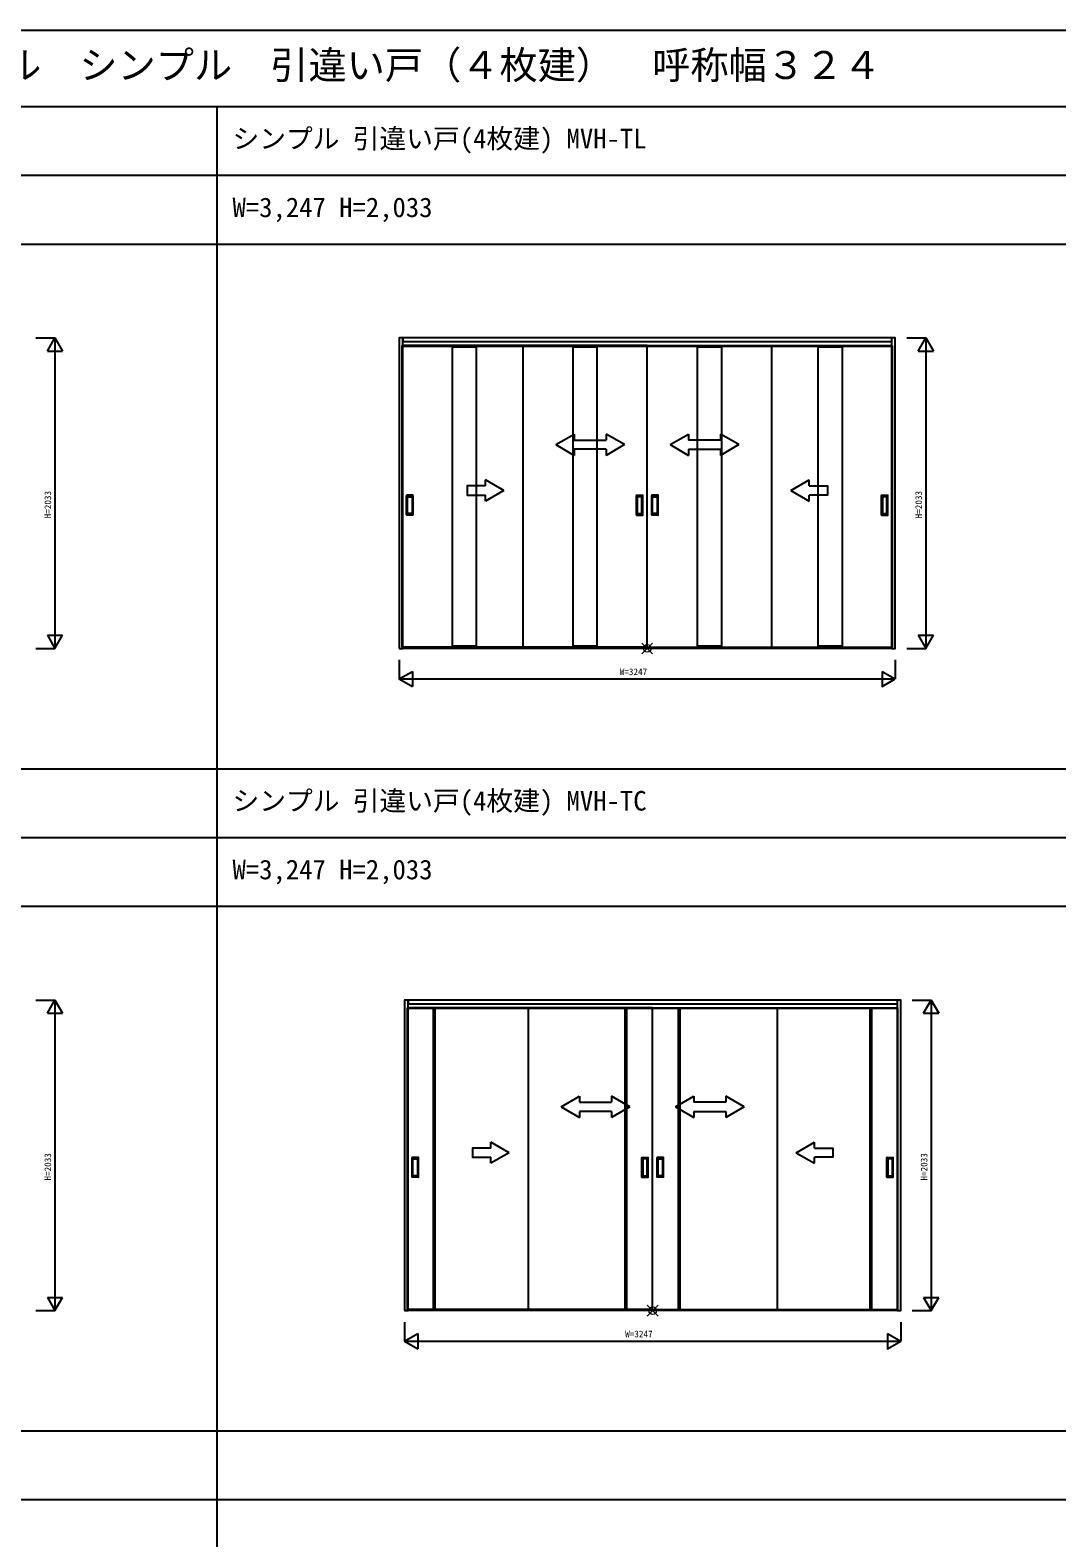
# Model space of a CAD drawing. Units: millimetres, scale not verified. Extents: x -14341 to 14340, y -10000 to 10000.
# Drawn here: x -4165 to 2555, y 130 to 10000 of the extents above; entities that cross this region are included whole.
import ezdxf
from ezdxf.enums import TextEntityAlignment as Align

# ---------------------------------------------------------------- set-up
doc = ezdxf.new("R2010")
doc.units = ezdxf.units.MM
doc.header["$LTSCALE"] = 50
for name, color, linetype in [('0-0_0', 7, 'Continuous'), ('0-1_YKK_A1', 4, 'Continuous'), ('0-4_YKK_F1', 7, 'Continuous'), ('0-6_YKK_N1', 2, 'Continuous')]:
    doc.layers.add(name, color=color, linetype=linetype)
doc.layers.add('0-5_YKK_IN', color=1, linetype='Continuous', lineweight=18)
doc.styles.add('ＭＳ ゴシック', font='')
doc.styles.get('ＭＳ ゴシック').set_extended_font_data('MS Gothic')

msp = doc.modelspace()

# ---------------------------------------------------------------- linework, layer by layer
at = {"layer": '0-1_YKK_A1'}
for p, q in [((-1730.16, 5960.6), (-1730.16, 7935.6)), ((-126.16, 7935.6), (-1730.16, 7935.6)), ((-1725.66, 7961.6), (1473.34, 7961.6)), ((-1725.66, 7931.6), (1473.34, 7931.6)), ((-1403.16, 7935.6), (-1403.16, 5960.6)), ((-1243.16, 7925.6), (-1403.16, 7925.6)), ((-1243.16, 5960.6), (-1243.16, 7935.6)), ((-940.16, 7935.6), (-940.16, 5960.6)), ((-613.16, 7935.6), (-613.16, 5960.6)), ((-453.16, 7925.6), (-613.16, 7925.6)), ((-453.16, 5960.6), (-453.16, 7935.6)), ((-126.16, 5960.6), (-126.16, 7935.6)), ((-126.16, 7935.6), (1477.84, 7935.6)), ((200.84, 7935.6), (200.84, 5960.6)), ((360.84, 7925.6), (200.84, 7925.6)), ((360.84, 5960.6), (360.84, 7935.6)), ((687.84, 7935.6), (687.84, 5960.6)), ((990.84, 7935.6), (990.84, 5960.6)), ((1150.84, 7925.6), (990.84, 7925.6)), ((1150.84, 5960.6), (1150.84, 7935.6)), ((1477.84, 5960.6), (1477.84, 7935.6)), ((-725.66, 7286.55), (-605.66, 7355.83)), ((-605.66, 7355.83), (-605.66, 7316.55)), ((-605.66, 7316.55), (-395.66, 7316.55)), ((-395.66, 7355.83), (-395.66, 7316.55)), ((-275.66, 7286.55), (-395.66, 7355.83)), ((23.34, 7286.55), (143.34, 7355.83)), ((143.34, 7355.83), (143.34, 7316.55)), ((353.34, 7316.55), (143.34, 7316.55)), ((353.34, 7355.83), (353.34, 7316.55)), ((473.34, 7286.55), (353.34, 7355.83)), ((-725.66, 7286.55), (-605.66, 7216.55)), ((-605.66, 7256.55), (-605.66, 7216.55)), ((-395.66, 7256.55), (-605.66, 7256.55)), ((-275.66, 7286.55), (-395.66, 7216.55)), ((-395.66, 7256.55), (-395.66, 7216.55)), ((23.34, 7286.55), (143.34, 7216.55)), ((143.34, 7256.55), (353.34, 7256.55)), ((143.34, 7256.55), (143.34, 7216.55)), ((473.34, 7286.55), (353.34, 7216.55)), ((353.34, 7256.55), (353.34, 7216.55)), ((-1065.15, 6986.55), (-1185.15, 7055.83)), ((-1185.15, 7016.55), (-1185.15, 7055.83)), ((812.84, 6986.55), (932.84, 7055.83)), ((932.84, 7016.55), (932.84, 7055.83)), ((-1701.16, 6826.6), (-1701.16, 6954.6)), ((-1660.16, 6955.6), (-1700.16, 6955.6)), ((-1695.16, 6836.6), (-1695.16, 6944.6)), ((-1694.16, 6945.6), (-1666.16, 6945.6)), ((-1665.16, 6944.6), (-1665.16, 6836.6)), ((-1659.16, 6826.6), (-1659.16, 6954.6)), ((-1065.15, 6986.55), (-1185.15, 6917.27)), ((-1185.15, 6917.27), (-1185.15, 6956.55)), ((-197.16, 6826.6), (-197.16, 6954.6)), ((-196.16, 6955.6), (-156.16, 6955.6)), ((-191.16, 6944.6), (-191.16, 6836.6)), ((-162.16, 6945.6), (-190.16, 6945.6)), ((-161.16, 6836.6), (-161.16, 6944.6)), ((-155.16, 6826.6), (-155.16, 6954.6)), ((-97.16, 6826.6), (-97.16, 6954.6)), ((-56.16, 6955.6), (-96.16, 6955.6)), ((-91.16, 6836.6), (-91.16, 6944.6)), ((-90.16, 6945.6), (-62.16, 6945.6)), ((-61.16, 6944.6), (-61.16, 6836.6)), ((-55.16, 6826.6), (-55.16, 6954.6)), ((812.84, 6986.55), (932.84, 6917.27)), ((932.84, 6917.27), (932.84, 6956.55)), ((1406.84, 6826.6), (1406.84, 6954.6)), ((1407.84, 6955.6), (1447.84, 6955.6)), ((1412.84, 6944.6), (1412.84, 6836.6)), ((1441.84, 6945.6), (1413.84, 6945.6)), ((1442.84, 6836.6), (1442.84, 6944.6)), ((1448.84, 6826.6), (1448.84, 6954.6)), ((-1660.16, 6825.6), (-1700.16, 6825.6)), ((-1666.16, 6835.6), (-1694.16, 6835.6)), ((-196.16, 6825.6), (-156.16, 6825.6)), ((-190.16, 6835.6), (-162.16, 6835.6)), ((-56.16, 6825.6), (-96.16, 6825.6)), ((-62.16, 6835.6), (-90.16, 6835.6)), ((1407.84, 6825.6), (1447.84, 6825.6)), ((1413.84, 6835.6), (1441.84, 6835.6)), ((-126.16, 5960.6), (-1730.16, 5960.6)), ((1473.34, 5956.6), (-1725.66, 5956.6)), ((1473.34, 5952.6), (-1725.66, 5952.6)), ((-1403.16, 5970.6), (-1243.16, 5970.6)), ((-613.16, 5970.6), (-453.16, 5970.6)), ((-126.16, 5960.6), (1477.84, 5960.6)), ((200.84, 5970.6), (360.84, 5970.6)), ((990.84, 5970.6), (1150.84, 5970.6)), ((-1694.8, 1625.6), (-1694.8, 3600.6)), ((-90.8, 3600.6), (-1694.8, 3600.6)), ((-1690.3, 3626.6), (1508.7, 3626.6)), ((-1690.3, 3596.6), (1508.7, 3596.6)), ((-1524.8, 1625.6), (-1524.8, 3600.6)), ((-1514.8, 1625.6), (-1514.8, 3600.6)), ((-904.8, 3600.6), (-904.8, 1625.6)), ((-270.8, 1625.6), (-270.8, 3600.6)), ((-260.8, 1625.6), (-260.8, 3600.6)), ((-90.8, 1625.6), (-90.8, 3600.6)), ((-90.8, 3600.6), (1513.2, 3600.6)), ((79.2, 1625.6), (79.2, 3600.6)), ((89.2, 1625.6), (89.2, 3600.6)), ((723.2, 3600.6), (723.2, 1625.6)), ((1333.2, 1625.6), (1333.2, 3600.6)), ((1343.2, 1625.6), (1343.2, 3600.6)), ((1513.2, 1625.6), (1513.2, 3600.6)), ((-690.3, 2951.55), (-570.3, 3020.83)), ((-570.3, 3020.83), (-570.3, 2981.55)), ((-570.3, 2981.55), (-360.3, 2981.55)), ((-360.3, 3020.83), (-360.3, 2981.55)), ((-240.3, 2951.55), (-360.3, 3020.83)), ((58.7, 2951.55), (178.7, 3020.83)), ((178.7, 3020.83), (178.7, 2981.55)), ((388.7, 2981.55), (178.7, 2981.55)), ((388.7, 3020.83), (388.7, 2981.55)), ((508.7, 2951.55), (388.7, 3020.83)), ((-690.3, 2951.55), (-570.3, 2881.55)), ((-570.3, 2921.55), (-570.3, 2881.55)), ((-360.3, 2921.55), (-570.3, 2921.55)), ((-240.3, 2951.55), (-360.3, 2881.55)), ((-360.3, 2921.55), (-360.3, 2881.55)), ((58.7, 2951.55), (178.7, 2881.55)), ((178.7, 2921.55), (388.7, 2921.55)), ((178.7, 2921.55), (178.7, 2881.55)), ((508.7, 2951.55), (388.7, 2881.55)), ((388.7, 2921.55), (388.7, 2881.55)), ((-1029.8, 2651.55), (-1149.8, 2720.83)), ((-1149.8, 2681.55), (-1149.8, 2720.83)), ((848.2, 2651.55), (968.2, 2720.83)), ((968.2, 2681.55), (968.2, 2720.83)), ((-1665.8, 2491.6), (-1665.8, 2619.6)), ((-1624.8, 2620.6), (-1664.8, 2620.6)), ((-1659.8, 2501.6), (-1659.8, 2609.6)), ((-1658.8, 2610.6), (-1630.8, 2610.6)), ((-1629.8, 2609.6), (-1629.8, 2501.6)), ((-1623.8, 2491.6), (-1623.8, 2619.6)), ((-1029.8, 2651.55), (-1149.8, 2582.27)), ((-1149.8, 2582.27), (-1149.8, 2621.55)), ((-161.8, 2491.6), (-161.8, 2619.6)), ((-160.8, 2620.6), (-120.8, 2620.6)), ((-155.8, 2609.6), (-155.8, 2501.6)), ((-126.8, 2610.6), (-154.8, 2610.6)), ((-125.8, 2501.6), (-125.8, 2609.6)), ((-119.8, 2491.6), (-119.8, 2619.6)), ((-61.8, 2491.6), (-61.8, 2619.6)), ((-20.8, 2620.6), (-60.8, 2620.6)), ((-55.8, 2501.6), (-55.8, 2609.6)), ((-54.8, 2610.6), (-26.8, 2610.6)), ((-25.8, 2609.6), (-25.8, 2501.6)), ((-19.8, 2491.6), (-19.8, 2619.6)), ((848.2, 2651.55), (968.2, 2582.27)), ((968.2, 2582.27), (968.2, 2621.55)), ((1442.2, 2491.6), (1442.2, 2619.6)), ((1443.2, 2620.6), (1483.2, 2620.6)), ((1448.2, 2609.6), (1448.2, 2501.6)), ((1477.2, 2610.6), (1449.2, 2610.6)), ((1478.2, 2501.6), (1478.2, 2609.6)), ((1484.2, 2491.6), (1484.2, 2619.6)), ((-1624.8, 2490.6), (-1664.8, 2490.6)), ((-1630.8, 2500.6), (-1658.8, 2500.6)), ((-160.8, 2490.6), (-120.8, 2490.6)), ((-154.8, 2500.6), (-126.8, 2500.6)), ((-20.8, 2490.6), (-60.8, 2490.6)), ((-26.8, 2500.6), (-54.8, 2500.6)), ((1443.2, 2490.6), (1483.2, 2490.6)), ((1449.2, 2500.6), (1477.2, 2500.6)), ((-90.8, 1625.6), (-1694.8, 1625.6)), ((1508.7, 1621.6), (-1690.3, 1621.6)), ((1508.7, 1617.6), (-1690.3, 1617.6)), ((-90.8, 1625.6), (1513.2, 1625.6))]:
    msp.add_line(p, q, dxfattribs=at)
for points in [[(-1749.66, 5952.6), (-1725.66, 5952.6), (-1725.66, 7985.6), (-1749.66, 7985.6)], [(1473.34, 5952.6), (1497.34, 5952.6), (1497.34, 7985.6), (1473.34, 7985.6)], [(-1714.3, 1617.6), (-1690.3, 1617.6), (-1690.3, 3650.6), (-1714.3, 3650.6)], [(1508.7, 1617.6), (1532.7, 1617.6), (1532.7, 3650.6), (1508.7, 3650.6)]]:
    msp.add_lwpolyline(points, close=True, dxfattribs=at)
for points in [[(1473.34, 7985.6), (-1725.66, 7985.6), (-1725.66, 7955.6)], [(-1185.15, 7016.55), (-1305.15, 7016.55), (-1305.15, 6956.55), (-1185.15, 6956.55)], [(932.84, 7016.55), (1052.84, 7016.55), (1052.84, 6956.55), (932.84, 6956.55)], [(1508.7, 3650.6), (-1690.3, 3650.6), (-1690.3, 3620.6)], [(-1149.8, 2681.55), (-1269.8, 2681.55), (-1269.8, 2621.55), (-1149.8, 2621.55)], [(968.2, 2681.55), (1088.2, 2681.55), (1088.2, 2621.55), (968.2, 2621.55)]]:
    msp.add_lwpolyline(points, dxfattribs=at)
for centre, start, end in [((-1700.16, 6954.6), 90, 180), ((-1694.16, 6944.6), 90, 180), ((-1666.16, 6944.6), 0, 90), ((-1660.16, 6954.6), 0, 90), ((-196.16, 6954.6), 90, 180), ((-190.16, 6944.6), 90, 180), ((-162.16, 6944.6), 360, 90), ((-156.16, 6954.6), 0, 90), ((-96.16, 6954.6), 90, 180), ((-90.16, 6944.6), 90, 180), ((-62.16, 6944.6), 0, 90), ((-56.16, 6954.6), 0, 90), ((1407.84, 6954.6), 90, 180), ((1413.84, 6944.6), 90, 180), ((1441.84, 6944.6), 360, 90), ((1447.84, 6954.6), 0, 90), ((-1700.16, 6826.6), 180, 270), ((-1694.16, 6836.6), 180, 270), ((-1666.16, 6836.6), 270, 0), ((-1660.16, 6826.6), 270, 0), ((-196.16, 6826.6), 180, 270), ((-190.16, 6836.6), 180, 270), ((-162.16, 6836.6), 270, 360), ((-156.16, 6826.6), 270, 0), ((-96.16, 6826.6), 180, 270), ((-90.16, 6836.6), 180, 270), ((-62.16, 6836.6), 270, 0), ((-56.16, 6826.6), 270, 0), ((1407.84, 6826.6), 180, 270), ((1413.84, 6836.6), 180, 270), ((1441.84, 6836.6), 270, 360), ((1447.84, 6826.6), 270, 0), ((-1664.8, 2619.6), 90, 180), ((-1658.8, 2609.6), 90, 180), ((-1630.8, 2609.6), 0, 90), ((-1624.8, 2619.6), 0, 90), ((-160.8, 2619.6), 90, 180), ((-154.8, 2609.6), 90, 180), ((-126.8, 2609.6), 360, 90), ((-120.8, 2619.6), 0, 90), ((-60.8, 2619.6), 90, 180), ((-54.8, 2609.6), 90, 180), ((-26.8, 2609.6), 0, 90), ((-20.8, 2619.6), 0, 90), ((1443.2, 2619.6), 90, 180), ((1449.2, 2609.6), 90, 180), ((1477.2, 2609.6), 360, 90), ((1483.2, 2619.6), 0, 90), ((-1664.8, 2491.6), 180, 270), ((-1658.8, 2501.6), 180, 270), ((-1630.8, 2501.6), 270, 0), ((-1624.8, 2491.6), 270, 0), ((-160.8, 2491.6), 180, 270), ((-154.8, 2501.6), 180, 270), ((-126.8, 2501.6), 270, 360), ((-120.8, 2491.6), 270, 0), ((-60.8, 2491.6), 180, 270), ((-54.8, 2501.6), 180, 270), ((-26.8, 2501.6), 270, 0), ((-20.8, 2491.6), 270, 0), ((1443.2, 2491.6), 180, 270), ((1449.2, 2501.6), 180, 270), ((1477.2, 2501.6), 270, 360), ((1483.2, 2491.6), 270, 0)]:
    msp.add_arc(centre, 1, start, end, dxfattribs=at)
at = {"layer": '0-4_YKK_F1'}
for p, q in [((-14340.8, 10000.1), (14340.22, 10000.1)), ((-14340.8, 9500.1), (14159.2, 9500.1)), ((-2940.8, -9999.9), (-2940.8, 9500.1)), ((-14340.8, 9050.1), (14159.2, 9050.1)), ((-14340.8, 8600.1), (14159.2, 8600.1)), ((-14340.8, 5165.1), (14159.2, 5165.1)), ((-14340.8, 4715.1), (14159.2, 4715.1)), ((-14340.8, 4265.1), (14159.2, 4265.1)), ((-14340.8, 830.1), (14159.2, 830.1)), ((-14340.8, 380.1), (14159.2, 380.1))]:
    msp.add_line(p, q, dxfattribs=at)
at = {"layer": '0-5_YKK_IN'}
for p, q in [((-161.51, 5917.24), (-90.8, 5987.96)), ((-161.51, 5987.96), (-90.8, 5917.24)), ((-126.16, 1582.24), (-55.44, 1652.96)), ((-126.16, 1652.96), (-55.44, 1582.24))]:
    msp.add_line(p, q, dxfattribs=at)
for centre in [(-126.16, 5952.6), (-90.8, 1617.6)]:
    msp.add_circle(centre, 25, dxfattribs=at)
at = {"layer": '0-6_YKK_N1'}
for p, q in [((-4127.66, 7985.6), (-4002.66, 7985.6)), ((-4052.66, 7899), (-3952.66, 7899)), ((-4002.66, 7985.6), (-4002.66, 5952.6)), ((1572.34, 7985.6), (1697.34, 7985.6)), ((1647.34, 7899), (1747.34, 7899)), ((1697.34, 7985.6), (1697.34, 5952.6)), ((-4052.66, 6039.2), (-3952.66, 6039.2)), ((1647.34, 6039.2), (1747.34, 6039.2)), ((-4127.66, 5952.6), (-4002.66, 5952.6)), ((1572.34, 5952.6), (1697.34, 5952.6)), ((1497.34, 5877.6), (1497.34, 5752.6)), ((-1749.66, 5752.6), (-1663.05, 5802.6)), ((-1749.66, 5752.6), (-1663.05, 5702.6)), ((-1663.05, 5802.6), (-1663.05, 5702.6)), ((1410.74, 5802.6), (1497.34, 5752.6)), ((-4127.66, 3650.6), (-4002.66, 3650.6)), ((-4052.66, 3564), (-3952.66, 3564)), ((-4002.66, 3650.6), (-4002.66, 1617.6)), ((1607.7, 3650.6), (1732.7, 3650.6)), ((1682.7, 3564), (1782.7, 3564)), ((1732.7, 3650.6), (1732.7, 1617.6)), ((-4052.66, 1704.2), (-3952.66, 1704.2)), ((1682.7, 1704.2), (1782.7, 1704.2)), ((-4127.66, 1617.6), (-4002.66, 1617.6)), ((1607.7, 1617.6), (1732.7, 1617.6)), ((1532.7, 1542.6), (1532.7, 1417.6)), ((-1714.3, 1417.6), (-1627.7, 1467.6)), ((-1714.3, 1417.6), (-1627.7, 1367.6)), ((-1627.7, 1467.6), (-1627.7, 1367.6)), ((1446.1, 1467.6), (1532.7, 1417.6))]:
    msp.add_line(p, q, dxfattribs=at)
for points in [[(-4052.66, 7899), (-4002.66, 7985.6), (-3952.66, 7899)], [(1647.34, 7899), (1697.34, 7985.6), (1747.34, 7899)], [(-4052.66, 6039.2), (-4002.66, 5952.6), (-3952.66, 6039.2)], [(1647.34, 6039.2), (1697.34, 5952.6), (1747.34, 6039.2)], [(-1749.66, 5877.6), (-1749.66, 5752.6), (1497.34, 5752.6)], [(1410.74, 5802.6), (1410.74, 5702.6), (1497.34, 5752.6)], [(-4052.66, 3564), (-4002.66, 3650.6), (-3952.66, 3564)], [(1682.7, 3564), (1732.7, 3650.6), (1782.7, 3564)], [(-4052.66, 1704.2), (-4002.66, 1617.6), (-3952.66, 1704.2)], [(1682.7, 1704.2), (1732.7, 1617.6), (1782.7, 1704.2)], [(-1714.3, 1542.6), (-1714.3, 1417.6), (1532.7, 1417.6)], [(1446.1, 1467.6), (1446.1, 1367.6), (1532.7, 1417.6)]]:
    msp.add_lwpolyline(points, dxfattribs=at)

# ---------------------------------------------------------------- texts
at = {"layer": '0-0_0', "style": 'ＭＳ ゴシック'}
for s, height, p in [('ＭＶＨＳＭ＿Ｈ０９  木質インテリア建材  ラフォレスタ  室内引戸  ラウンドレール  シンプル  引違い戸（４枚建）  呼称幅３２４', 183.3, (-13840.8, 9625.1)), ('シンプル 引違い戸(4枚建) MVH-TL', 128.3, (-2840.8, 9187.6)), ('W=3,247 H=2,033', 128.3, (-2840.8, 8737.6)), ('シンプル 引違い戸(4枚建) MVH-TC', 128.3, (-2840.8, 4852.6)), ('W=3,247 H=2,033', 128.3, (-2840.8, 4402.6))]:
    msp.add_text(s, height=height, dxfattribs=at).set_placement(p, align=Align.BOTTOM_LEFT)
at = {"layer": '0-6_YKK_N1', "style": 'ＭＳ ゴシック'}
for p in [(-4014.66, 6804.1), (1685.34, 6804.1), (-4014.66, 2469.1), (1720.7, 2469.1)]:
    msp.add_text('H=2033', height=43.99, rotation=90, dxfattribs=at).set_placement(p, align=Align.BOTTOM_LEFT)
for p in [(-306.16, 5764.6), (-270.8, 1429.6)]:
    msp.add_text('W=3247', height=43.99, dxfattribs=at).set_placement(p, align=Align.BOTTOM_LEFT)

doc.saveas('drawing.dxf')
